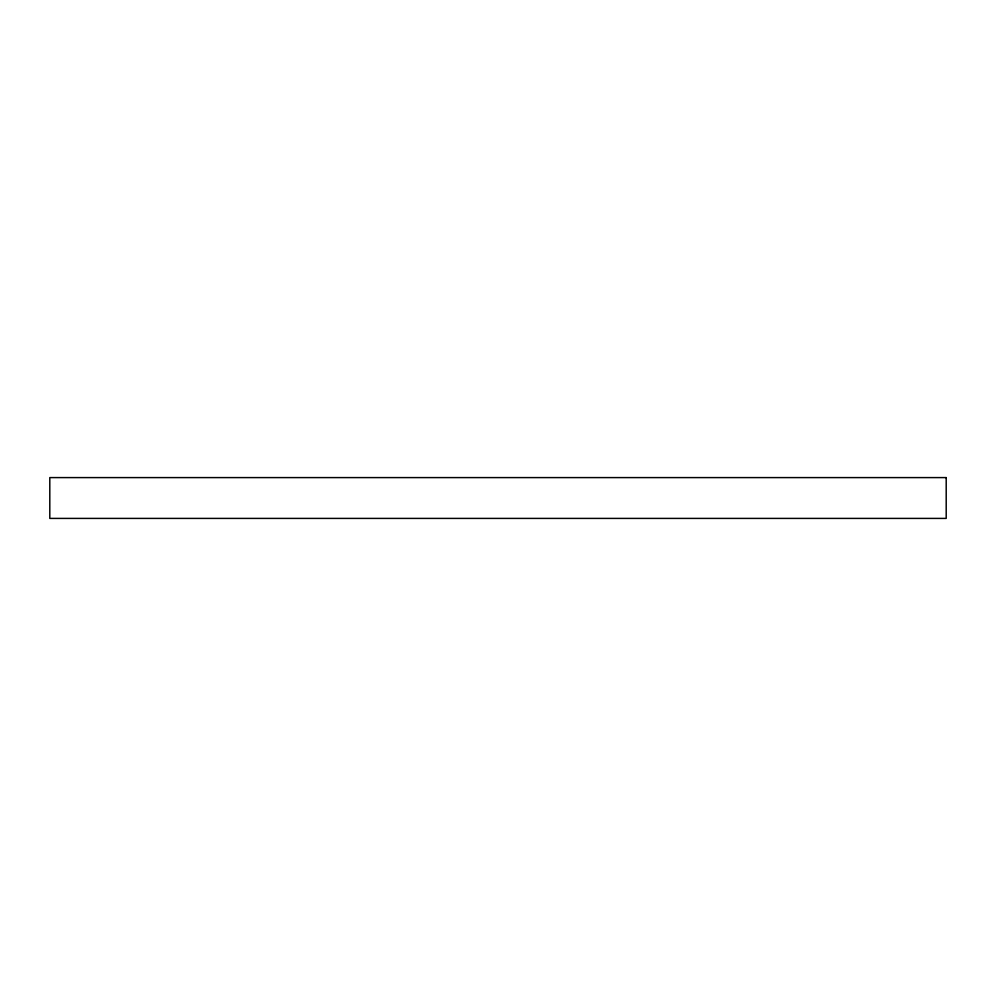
<?xml version="1.0" encoding="UTF-8"?>
<svg xmlns="http://www.w3.org/2000/svg" width="996" height="996" viewBox="0 0 996 996"><rect width="100%" height="100%" fill="white"/><g stroke="black" fill="none" stroke-linecap="round" stroke-linejoin="round"><path stroke-width="1.49" d="M946.2 477.594L49.8 477.594L49.8 518.406L946.2 518.406L946.2 477.594"/></g></svg>
